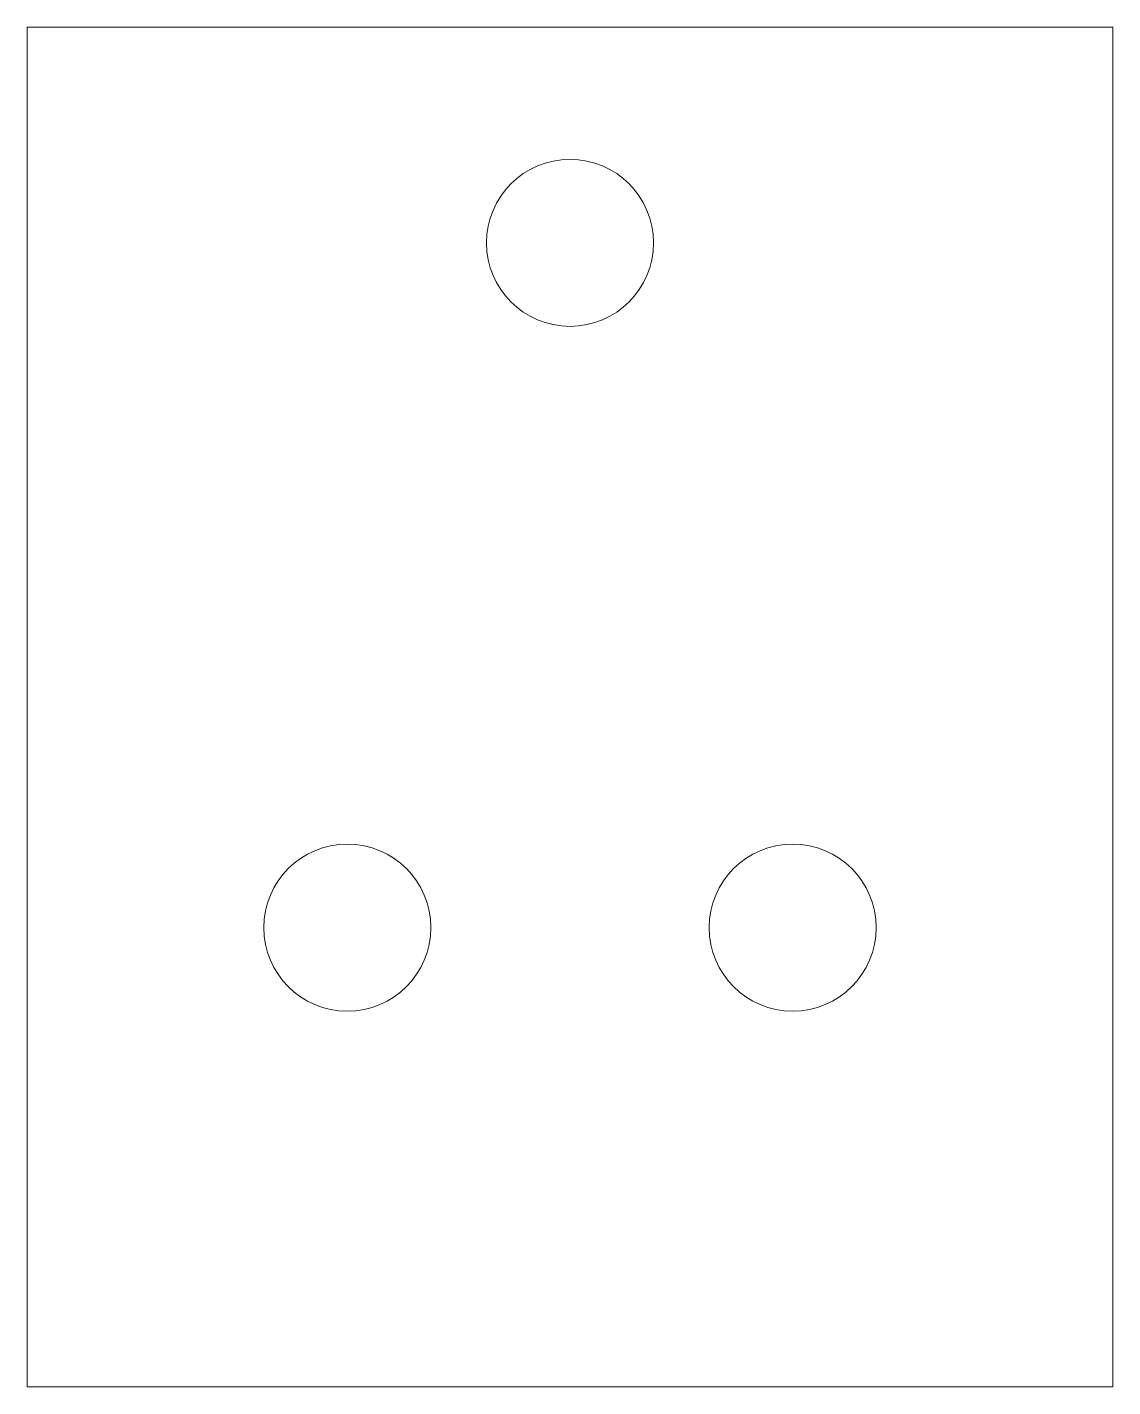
# Model space of a CAD drawing. Header units: millimetres. Extents: x -19.5 to 0, y 9 to 33.4.
import ezdxf

# ---------------------------------------------------------------- set-up
doc = ezdxf.new("R2010")
doc.units = ezdxf.units.MM

msp = doc.modelspace()

# ---------------------------------------------------------------- linework, layer by layer
at = {"color": 7, "linetype": 'Continuous', "lineweight": 15}
for p, q in [((-19.5, 33.379), (-19.5, 8.951)), ((-19.5, 33.379), (0, 33.379)), ((0, 33.379), (0, 8.951)), ((-19.5, 8.951), (0, 8.951))]:
    msp.add_line(p, q, dxfattribs=at)
for centre in [(-9.75, 29.504), (-13.75, 17.201), (-5.75, 17.201)]:
    msp.add_circle(centre, 1.5, dxfattribs=at)

doc.saveas('drawing.dxf')
